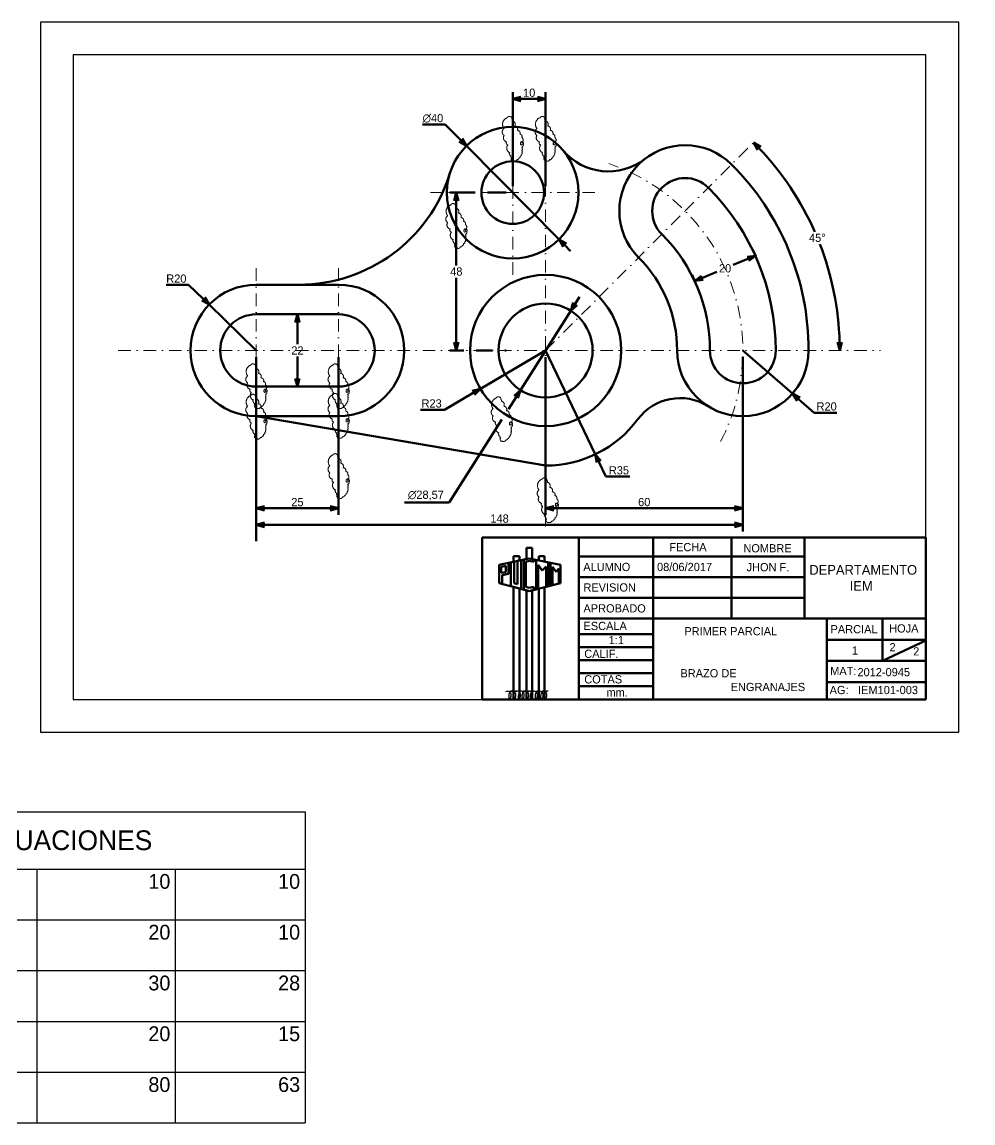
# Model space of a CAD drawing. Header units: millimetres. Extents: x 529 to 1087, y -80 to 313.
# Drawn here: x 797.3 to 1086.5, y -80.3 to 254.5 of the extents above; entities that cross this region are included whole.
import ezdxf

# ---------------------------------------------------------------- set-up
doc = ezdxf.new("R2010")
doc.units = ezdxf.units.MM
doc.header["$LTSCALE"] = 0.6
doc.linetypes.add('DASHDOT2', pattern=[12.7, 6.35, -3.175, 0, -3.175])
doc.linetypes.add('PHANTOM2', pattern=[31.75, 15.875, -3.175, 3.175, -3.175, 3.175, -3.175])
for name, color, linetype, lineweight in [('continua', 7, 'Continuous', 50), ('Eje', 3, 'DASHDOT2', 18), ('Fantasma', 5, 'PHANTOM2', 9), ('Perfil visible', 7, 'Continuous', 50)]:
    doc.layers.add(name, color=color, linetype=linetype, lineweight=lineweight)
doc.dimstyles.new('ISO-25', dxfattribs={"dimtxt": 2.5, "dimasz": 2.5, "dimexe": 2, "dimexo": 2, "dimtad": 1, "dimtih": 1, "dimtoh": 1, "dimtxsty": 'Standard', "dimblk": 'OPEN30', "dimcen": 2.5, "dimclrd": 256, "dimclre": 256, "dimclrt": 256, "dimadec": 0, "dimazin": 0, "dimtfac": 1, "dimtmove": 0, "dimatfit": 3, "dimldrblk": 'OPEN30', "dimfxl": 1, "dimlwd": -1, "dimlwe": -1, "dimarcsym": 0})

# ---------------------------------------------------------------- blocks, each defined once
blk = doc.blocks.new('_Open30')
at = {"color": 0, "linetype": 'ByBlock', "lineweight": -2}
for p, q in [((-1, 0.27), (0, 0)), ((0, 0), (-1, -0.27)), ((0, 0), (-1, 0))]:
    blk.add_line(p, q, dxfattribs=at)
blk = doc.blocks.new('*D16')
at = {"layer": 'Defpoints', "color": 0, "transparency": 16777216}
for p in [(1020.17, 218.3), (998.96, 197.09), (1042.94, 177.81), (826.53, 154.66), (1086.53, 154.66)]:
    blk.add_point(p, dxfattribs=at)
at = {"layer": 'Perfil visible', "transparency": 16777216}
for start, end in [(23.8061, 43.3987), (1.6013, 21.2061)]:
    blk.add_arc((956.53, 154.66), 89.46, start, end, dxfattribs=at)
at = {"layer": 'Perfil visible', "transparency": 16777216, "xscale": 2.5, "yscale": 2.5, "zscale": 2.5}
for p, rotation in [((1019.79, 217.91), 134.199366785414), ((1045.99, 154.66), 270.8006332145858)]:
    blk.add_blockref('_Open30', p, dxfattribs=dict(at, rotation=rotation))
at = {"layer": 'Perfil visible', "transparency": 16777216, "insert": (1039.18, 188.89), "char_height": 2.5, "attachment_point": 5}
blk.add_mtext('45°', dxfattribs=at)
blk = doc.blocks.new('*D21')
at = {"layer": 'Defpoints', "color": 0, "transparency": 16777216}
for p in [(946.53, 202.66), (929.37, 154.66), (946.53, 154.66)]:
    blk.add_point(p, dxfattribs=at)
at = {"layer": 'Perfil visible', "transparency": 16777216}
for p, q in [((935.13, 202.66), (927.37, 202.66)), ((944.53, 202.66), (938.88, 202.66)), ((929.37, 200.16), (929.37, 180.53)), ((929.37, 157.16), (929.37, 176.78)), ((931.65, 154.66), (927.37, 154.66)), ((940.37, 154.66), (935.4, 154.66)), ((944.53, 154.66), (944.12, 154.66))]:
    blk.add_line(p, q, dxfattribs=at)
at = {"layer": 'Perfil visible', "transparency": 16777216, "xscale": 2.5, "yscale": 2.5, "zscale": 2.5}
for p, rotation in [((929.37, 202.66), 90), ((929.37, 154.66), 270)]:
    blk.add_blockref('_Open30', p, dxfattribs=dict(at, rotation=rotation))
at = {"layer": 'Perfil visible', "transparency": 16777216, "insert": (929.37, 178.66), "char_height": 2.5, "attachment_point": 5}
blk.add_mtext('48', dxfattribs=at)
blk = doc.blocks.new('*D22')
at = {"layer": 'Defpoints', "color": 0, "transparency": 16777216}
for p in [(854.17, 168.59), (868.53, 154.66)]:
    blk.add_point(p, dxfattribs=at)
at = {"layer": 'Perfil visible', "transparency": 16777216}
for p, q in [((841.07, 174.63), (847.95, 174.63)), ((847.95, 174.63), (852.38, 170.33)), ((868.53, 154.66), (854.17, 168.59))]:
    blk.add_line(p, q, dxfattribs=at)
at = {"layer": 'Perfil visible', "transparency": 16777216, "xscale": 2.5, "yscale": 2.5, "zscale": 2.5, "rotation": 315.8696358623538}
blk.add_blockref('_Open30', (854.17, 168.59), dxfattribs=at)
at = {"layer": 'Perfil visible', "transparency": 16777216, "insert": (844.2, 176.5), "char_height": 2.5, "attachment_point": 5}
blk.add_mtext('R20', dxfattribs=at)
blk = doc.blocks.new('*D23')
at = {"layer": 'Defpoints', "color": 0, "transparency": 16777216}
for p in [(881.03, 165.66), (881.03, 143.66), (881.03, 143.66)]:
    blk.add_point(p, dxfattribs=at)
at = {"layer": 'Perfil visible', "transparency": 16777216}
for p, q in [((881.03, 163.16), (881.03, 156.53)), ((881.03, 146.16), (881.03, 152.78))]:
    blk.add_line(p, q, dxfattribs=at)
at = {"layer": 'Perfil visible', "transparency": 16777216, "xscale": 2.5, "yscale": 2.5, "zscale": 2.5}
for p, rotation in [((881.03, 165.66), 90), ((881.03, 143.66), 270)]:
    blk.add_blockref('_Open30', p, dxfattribs=dict(at, rotation=rotation))
at = {"layer": 'Perfil visible', "transparency": 16777216, "insert": (881.03, 154.66), "char_height": 2.5, "attachment_point": 5}
blk.add_mtext('22', dxfattribs=at)
blk = doc.blocks.new('*D27')
at = {"layer": 'Defpoints', "color": 0, "transparency": 16777216}
for p in [(956.53, 154.66), (1016.53, 154.66), (1016.53, 106.66)]:
    blk.add_point(p, dxfattribs=at)
at = {"layer": 'Perfil visible', "transparency": 16777216}
for p, q in [((956.53, 152.66), (956.53, 104.66)), ((1016.53, 152.66), (1016.53, 104.66)), ((959.03, 106.66), (1014.03, 106.66))]:
    blk.add_line(p, q, dxfattribs=at)
at = {"layer": 'Perfil visible', "transparency": 16777216, "xscale": 2.5, "yscale": 2.5, "zscale": 2.5, "rotation": 180}
blk.add_blockref('_Open30', (956.53, 106.66), dxfattribs=at)
at = {"layer": 'Perfil visible', "transparency": 16777216, "xscale": 2.5, "yscale": 2.5, "zscale": 2.5}
blk.add_blockref('_Open30', (1016.53, 106.66), dxfattribs=at)
at = {"layer": 'Perfil visible', "transparency": 16777216, "insert": (986.53, 108.53), "char_height": 2.5, "attachment_point": 5}
blk.add_mtext('60', dxfattribs=at)
blk = doc.blocks.new('*D28')
at = {"layer": 'Defpoints', "color": 0, "transparency": 16777216}
for p in [(868.53, 154.66), (893.53, 154.66), (893.53, 106.66)]:
    blk.add_point(p, dxfattribs=at)
at = {"layer": 'Perfil visible', "transparency": 16777216}
for p, q in [((868.53, 152.66), (868.53, 104.66)), ((893.53, 152.66), (893.53, 104.66)), ((871.03, 106.66), (891.03, 106.66))]:
    blk.add_line(p, q, dxfattribs=at)
at = {"layer": 'Perfil visible', "transparency": 16777216, "xscale": 2.5, "yscale": 2.5, "zscale": 2.5, "rotation": 180}
blk.add_blockref('_Open30', (868.53, 106.66), dxfattribs=at)
at = {"layer": 'Perfil visible', "transparency": 16777216, "xscale": 2.5, "yscale": 2.5, "zscale": 2.5}
blk.add_blockref('_Open30', (893.53, 106.66), dxfattribs=at)
at = {"layer": 'Perfil visible', "transparency": 16777216, "insert": (881.03, 108.53), "char_height": 2.5, "attachment_point": 5}
blk.add_mtext('25', dxfattribs=at)
blk = doc.blocks.new('*D29')
at = {"layer": 'Defpoints', "color": 0, "transparency": 16777216}
for p in [(868.53, 154.66), (1016.53, 154.66), (1016.53, 101.64)]:
    blk.add_point(p, dxfattribs=at)
at = {"layer": 'Perfil visible', "transparency": 16777216}
for p, q in [((868.53, 152.66), (868.53, 99.64)), ((1016.53, 152.66), (1016.53, 146.53)), ((1016.53, 142.78), (1016.53, 136.53)), ((1016.53, 132.78), (1016.53, 99.64)), ((871.03, 101.64), (1014.03, 101.64))]:
    blk.add_line(p, q, dxfattribs=at)
at = {"layer": 'Perfil visible', "transparency": 16777216, "xscale": 2.5, "yscale": 2.5, "zscale": 2.5, "rotation": 180}
blk.add_blockref('_Open30', (868.53, 101.64), dxfattribs=at)
at = {"layer": 'Perfil visible', "transparency": 16777216, "xscale": 2.5, "yscale": 2.5, "zscale": 2.5}
blk.add_blockref('_Open30', (1016.53, 101.64), dxfattribs=at)
at = {"layer": 'Perfil visible', "transparency": 16777216, "insert": (942.53, 103.52), "char_height": 2.5, "attachment_point": 5}
blk.add_mtext('148', dxfattribs=at)
blk = doc.blocks.new('*D30')
at = {"layer": 'Defpoints', "color": 0, "transparency": 16777216}
for p in [(964.19, 166.72), (948.87, 142.6)]:
    blk.add_point(p, dxfattribs=at)
at = {"layer": 'Perfil visible', "transparency": 16777216}
for p, q in [((965.53, 168.83), (966.87, 170.94)), ((964.19, 166.72), (948.87, 142.6)), ((945.2, 136.83), (947.53, 140.49)), ((927.18, 108.46), (943.19, 133.66)), ((913.64, 108.46), (927.18, 108.46))]:
    blk.add_line(p, q, dxfattribs=at)
at = {"layer": 'Perfil visible', "transparency": 16777216, "xscale": 2.5, "yscale": 2.5, "zscale": 2.5}
for p, rotation in [((964.19, 166.72), 237.5753934272499), ((948.87, 142.6), 57.57539342724995)]:
    blk.add_blockref('_Open30', p, dxfattribs=dict(at, rotation=rotation))
at = {"layer": 'Perfil visible', "transparency": 16777216, "insert": (920.1, 110.55), "char_height": 2.5, "attachment_point": 5}
blk.add_mtext('∅28,57', dxfattribs=at)
blk = doc.blocks.new('*D31')
at = {"layer": 'Defpoints', "color": 0, "transparency": 16777216}
for p in [(956.53, 154.66), (936.69, 143.03)]:
    blk.add_point(p, dxfattribs=at)
at = {"layer": 'Perfil visible', "transparency": 16777216}
for p, q in [((956.53, 154.66), (936.69, 143.03)), ((925.81, 136.65), (934.53, 141.76)), ((918.52, 136.65), (925.81, 136.65))]:
    blk.add_line(p, q, dxfattribs=at)
at = {"layer": 'Perfil visible', "transparency": 16777216, "xscale": 2.5, "yscale": 2.5, "zscale": 2.5, "rotation": 30.37580046226978}
blk.add_blockref('_Open30', (936.69, 143.03), dxfattribs=at)
at = {"layer": 'Perfil visible', "transparency": 16777216, "insert": (921.85, 138.53), "char_height": 2.5, "attachment_point": 5}
blk.add_mtext('R23', dxfattribs=at)
blk = doc.blocks.new('*D32')
at = {"layer": 'Defpoints', "color": 0, "transparency": 16777216}
for p in [(932.45, 216.87), (960.61, 188.45)]:
    blk.add_point(p, dxfattribs=at)
at = {"layer": 'Perfil visible', "transparency": 16777216}
for p, q in [((919.12, 223.39), (925.99, 223.39)), ((925.99, 223.39), (930.69, 218.64)), ((960.61, 188.45), (932.45, 216.87)), ((962.37, 186.68), (964.13, 184.9))]:
    blk.add_line(p, q, dxfattribs=at)
at = {"layer": 'Perfil visible', "transparency": 16777216, "xscale": 2.5, "yscale": 2.5, "zscale": 2.5}
for p, rotation in [((932.45, 216.87), 314.7356222988601), ((960.61, 188.45), 134.73562229886)]:
    blk.add_blockref('_Open30', p, dxfattribs=dict(at, rotation=rotation))
at = {"layer": 'Perfil visible', "transparency": 16777216, "insert": (922.24, 225.26), "char_height": 2.5, "attachment_point": 5}
blk.add_mtext('∅40', dxfattribs=at)
blk = doc.blocks.new('*D33')
at = {"layer": 'Defpoints', "color": 0, "transparency": 16777216}
for p in [(956.53, 154.66), (971.63, 123.09)]:
    blk.add_point(p, dxfattribs=at)
at = {"layer": 'Perfil visible', "transparency": 16777216}
for p, q in [((956.53, 154.66), (971.63, 123.09)), ((974.87, 116.32), (972.71, 120.83)), ((982.16, 116.32), (974.87, 116.32))]:
    blk.add_line(p, q, dxfattribs=at)
at = {"layer": 'Perfil visible', "transparency": 16777216, "xscale": 2.5, "yscale": 2.5, "zscale": 2.5, "rotation": 115.5637075636942}
blk.add_blockref('_Open30', (971.63, 123.09), dxfattribs=at)
at = {"layer": 'Perfil visible', "transparency": 16777216, "insert": (978.83, 118.19), "char_height": 2.5, "attachment_point": 5}
blk.add_mtext('R35', dxfattribs=at)
blk = doc.blocks.new('*D34')
at = {"layer": 'Defpoints', "color": 0, "transparency": 16777216}
for p in [(1020.37, 183.45), (1021.2, 181.45), (1002.72, 173.79)]:
    blk.add_point(p, dxfattribs=at)
at = {"layer": 'Perfil visible', "transparency": 16777216}
for p, q in [((1020.44, 183.29), (1019.61, 185.29)), ((1018.06, 182.49), (1013.63, 180.66)), ((1001.96, 175.64), (1001.13, 177.64)), ((1004.21, 176.75), (1008.63, 178.58))]:
    blk.add_line(p, q, dxfattribs=at)
at = {"layer": 'Perfil visible', "transparency": 16777216, "xscale": 2.5, "yscale": 2.5, "zscale": 2.5}
for p, rotation in [((1020.37, 183.45), 22.50000000000077), ((1001.9, 175.79), 202.5000000000008)]:
    blk.add_blockref('_Open30', p, dxfattribs=dict(at, rotation=rotation))
at = {"layer": 'Perfil visible', "transparency": 16777216, "insert": (1011.13, 179.62), "char_height": 2.5, "attachment_point": 5}
blk.add_mtext('20', dxfattribs=at)
blk = doc.blocks.new('*D35')
at = {"layer": 'Defpoints', "color": 0, "transparency": 16777216}
for p in [(1016.53, 154.66), (1031.61, 141.52)]:
    blk.add_point(p, dxfattribs=at)
at = {"layer": 'Perfil visible', "transparency": 16777216}
for p, q in [((1016.53, 154.66), (1031.61, 141.52)), ((1038.26, 135.73), (1033.5, 139.88)), ((1045.14, 135.73), (1038.26, 135.73))]:
    blk.add_line(p, q, dxfattribs=at)
at = {"layer": 'Perfil visible', "transparency": 16777216, "xscale": 2.5, "yscale": 2.5, "zscale": 2.5, "rotation": 138.9479830624558}
blk.add_blockref('_Open30', (1031.61, 141.52), dxfattribs=at)
at = {"layer": 'Perfil visible', "transparency": 16777216, "insert": (1042.01, 137.61), "char_height": 2.5, "attachment_point": 5}
blk.add_mtext('R20', dxfattribs=at)
blk = doc.blocks.new('*D36')
at = {"layer": 'Defpoints', "color": 0, "transparency": 16777216}
for p in [(956.53, 231.16), (946.53, 202.66), (956.53, 202.66)]:
    blk.add_point(p, dxfattribs=at)
at = {"layer": 'Perfil visible', "transparency": 16777216}
for p, q in [((946.53, 204.66), (946.53, 233.16)), ((949.03, 231.16), (954.03, 231.16)), ((956.53, 204.66), (956.53, 233.16))]:
    blk.add_line(p, q, dxfattribs=at)
at = {"layer": 'Perfil visible', "transparency": 16777216, "xscale": 2.5, "yscale": 2.5, "zscale": 2.5, "rotation": 180}
blk.add_blockref('_Open30', (946.53, 231.16), dxfattribs=at)
at = {"layer": 'Perfil visible', "transparency": 16777216, "xscale": 2.5, "yscale": 2.5, "zscale": 2.5}
blk.add_blockref('_Open30', (956.53, 231.16), dxfattribs=at)
at = {"layer": 'Perfil visible', "transparency": 16777216, "insert": (951.53, 233.03), "char_height": 2.5, "attachment_point": 5}
blk.add_mtext('10', dxfattribs=at)
blk = doc.blocks.new('*T39')
at = {"color": 0, "linetype": 'ByBlock', "lineweight": -2, "transparency": 16777216}
for p, q in [((0, 0), (155.35, 0)), ((0, 0), (0, -94.66)), ((155.35, 0), (155.35, -94.66)), ((0, -17.44), (155.35, -17.44)), ((73.81, -17.44), (73.81, -94.66)), ((115.88, -17.44), (115.88, -94.66)), ((0, -32.89), (155.35, -32.89)), ((0, -48.33), (155.35, -48.33)), ((0, -63.77), (155.35, -63.77)), ((0, -79.22), (155.35, -79.22)), ((0, -94.66), (155.35, -94.66))]:
    blk.add_line(p, q, dxfattribs=at)
at = {"color": 0, "transparency": 16777216}
for s, insert, char_height, width, attachment_point in [('EVALUACIONES', (77.67, -8.72), 6, 152.3462, 5), ('10', (114.38, -18.94), 4.5, 39.0637, 3), ('10', (153.85, -18.94), 4.5, 36.4687, 3), ('RECUADRO', (36.91, -25.16), 4.5, 70.8137, 5), ('ACOTACION', (36.91, -34.39), 4.5, 70.8137, 2), ('20', (114.38, -34.39), 4.5, 39.0637, 3), ('10', (153.85, -34.39), 4.5, 36.4687, 3), ('RALIZACION', (36.91, -49.83), 4.5, 70.8137, 2), ('30', (114.38, -49.83), 4.5, 39.0637, 3), ('28', (153.85, -49.83), 4.5, 36.4687, 3), ('CAPAS (LINEAS)', (36.91, -65.27), 4.5, 70.8137, 2), ('20', (114.38, -65.27), 4.5, 39.0637, 3), ('15', (153.85, -65.27), 4.5, 36.4687, 3), ('TOTAL', (36.91, -80.72), 4.5, 70.8137, 2), ('80', (114.38, -80.72), 4.5, 39.0637, 3), ('63', (153.85, -80.72), 4.5, 36.4687, 3)]:
    blk.add_mtext(s, dxfattribs=dict(at, insert=insert, char_height=char_height, width=width, attachment_point=attachment_point))

msp = doc.modelspace()

# ---------------------------------------------------------------- linework, layer by layer
for points in [[(802.83, 254.542), (802.83, 38.542), (1082.23, 38.542), (1082.23, 254.542)], [(812.83, 244.542), (812.83, 48.542), (1072.23, 48.542), (1072.23, 244.542)]]:
    msp.add_lwpolyline(points, close=True)
for points in [[(944.468, 50.905), (945.373, 51.065), (945.964, 49.797), (945.555, 48.542)], [(946.501, 50.99), (945.853, 51.047), (945.511, 50.559), (945.334, 48.542)], [(945.897, 50.905), (946.802, 51.065), (947.393, 49.797), (946.984, 48.542)], [(947.929, 50.99), (947.281, 51.047), (946.939, 50.559), (946.763, 48.542)], [(947.363, 50.905), (948.268, 51.065), (948.859, 49.797), (948.45, 48.542)], [(949.396, 50.99), (948.748, 51.047), (948.406, 50.559), (948.229, 48.542)], [(948.451, 50.905), (949.356, 51.065), (949.947, 49.797), (949.538, 48.542)], [(950.484, 50.99), (949.836, 51.047), (949.494, 50.559), (949.317, 48.542)], [(949.827, 50.905), (950.733, 51.065), (951.324, 49.797), (950.914, 48.542)], [(951.86, 50.99), (951.212, 51.047), (950.87, 50.559), (950.694, 48.542)], [(951.026, 50.905), (951.931, 51.065), (952.522, 49.797), (952.113, 48.542)], [(953.058, 50.99), (952.41, 51.047), (952.068, 50.559), (951.892, 48.542)], [(952.476, 50.905), (953.381, 51.065), (953.972, 49.797), (953.563, 48.542)], [(954.509, 50.99), (953.861, 51.047), (953.519, 50.559), (953.342, 48.542)], [(954.181, 50.905), (955.086, 51.065), (955.677, 49.797), (955.267, 48.542)], [(956.213, 50.99), (955.565, 51.047), (955.223, 50.559), (955.047, 48.542)], [(955.307, 50.905), (956.212, 51.065), (956.803, 49.797), (956.394, 48.542)], [(957.339, 50.99), (956.691, 51.047), (956.349, 50.559), (956.173, 48.542)]]:
    msp.add_spline(points, degree=3)
at = {"layer": 'continua'}
for p, q in [((937.234, 48.542), (937.234, 97.776)), ((937.234, 97.776), (1072.23, 97.776)), ((937.234, 97.776), (937.234, 91.821)), ((937.234, 97.776), (966.615, 97.776)), ((937.234, 48.542), (937.234, 97.776)), ((937.234, 97.776), (1072.23, 97.776)), ((937.234, 97.776), (937.234, 91.821)), ((937.234, 97.776), (966.615, 97.776)), ((966.615, 97.776), (966.615, 48.542)), ((966.615, 97.776), (989.247, 97.776)), ((966.615, 97.776), (966.615, 73.159)), ((966.615, 97.776), (966.615, 83.88)), ((966.615, 97.776), (966.615, 48.542)), ((966.615, 97.776), (989.247, 97.776)), ((966.615, 97.776), (966.615, 73.159)), ((966.615, 97.776), (966.615, 83.88)), ((989.247, 97.776), (989.247, 48.542)), ((989.247, 97.776), (1013.07, 97.776)), ((989.247, 97.776), (989.247, 48.542)), ((989.247, 97.776), (1013.07, 97.776)), ((1013.07, 97.776), (1013.07, 73.159)), ((1013.07, 97.776), (1035.305, 97.776)), ((1013.07, 97.776), (1013.07, 73.159)), ((1013.07, 97.776), (1035.305, 97.776)), ((1035.305, 97.776), (1035.305, 73.159)), ((1035.305, 97.776), (1035.305, 73.159)), ((1072.23, 97.776), (1072.23, 48.542)), ((1072.23, 97.776), (1072.23, 48.542)), ((950.694, 91.238), (950.694, 94.6)), ((950.694, 94.6), (952.401, 94.6)), ((950.694, 91.238), (950.694, 94.6)), ((950.694, 94.6), (952.401, 94.6)), ((952.401, 94.6), (952.401, 91.245)), ((952.401, 94.6), (952.401, 91.245)), ((951.547, 91.423), (942.396, 89.438)), ((951.547, 91.423), (942.396, 89.438)), ((945.933, 90.206), (946.971, 90.431)), ((945.933, 90.206), (946.971, 90.431)), ((946.763, 90.386), (946.763, 92.138)), ((946.763, 92.138), (948.629, 92.138)), ((946.763, 90.386), (946.763, 92.138)), ((946.763, 92.138), (948.629, 92.138)), ((946.971, 90.431), (946.971, 83.836)), ((946.971, 90.431), (946.971, 83.836)), ((948.025, 90.659), (949.137, 90.901)), ((948.025, 90.659), (949.137, 90.901)), ((948.025, 83.554), (948.025, 90.659)), ((948.025, 83.554), (948.025, 90.659)), ((948.629, 92.138), (948.629, 90.79)), ((948.629, 92.138), (948.629, 90.79)), ((951.547, 91.423), (949.137, 90.901)), ((951.547, 91.423), (949.137, 90.901)), ((949.137, 90.901), (949.137, 82.125)), ((949.137, 90.901), (949.137, 82.125)), ((950.342, 91.162), (949.868, 91.035)), ((950.342, 91.162), (949.868, 91.035)), ((949.868, 91.035), (949.868, 81.934)), ((949.868, 91.035), (949.868, 81.934)), ((950.546, 90.409), (951.547, 90.678)), ((951.547, 90.678), (950.546, 90.409)), ((950.546, 90.409), (951.547, 90.678)), ((951.547, 90.678), (950.546, 90.409)), ((950.546, 88.144), (950.546, 90.409)), ((950.546, 88.144), (950.546, 90.409)), ((961.057, 89.438), (951.547, 91.423)), ((961.057, 89.438), (951.547, 91.423)), ((951.547, 90.678), (952.908, 90.409)), ((951.547, 90.678), (952.908, 90.409)), ((952.908, 90.409), (952.908, 91.139)), ((952.908, 90.409), (952.908, 91.139)), ((953.623, 90.99), (953.623, 82.017)), ((953.623, 90.99), (953.623, 82.017)), ((954.466, 90.814), (954.466, 92.138)), ((954.466, 92.138), (956.173, 92.138)), ((954.466, 90.814), (954.466, 92.138)), ((954.466, 92.138), (956.173, 92.138)), ((956.173, 92.138), (956.173, 90.458)), ((956.173, 92.138), (956.173, 90.458)), ((966.615, 91.979), (1035.305, 91.979)), ((966.615, 91.979), (1035.305, 91.979)), ((942.396, 83.88), (942.396, 89.438)), ((942.396, 83.88), (942.396, 89.438)), ((944.476, 89.174), (942.99, 88.852)), ((944.476, 89.174), (942.99, 88.852)), ((942.99, 87.01), (942.99, 88.852)), ((942.99, 87.01), (942.99, 88.852)), ((944.476, 87.272), (942.99, 87.01)), ((944.476, 87.272), (942.99, 87.01)), ((944.476, 89.174), (944.476, 87.272)), ((944.476, 89.174), (944.476, 87.272)), ((945.192, 90.045), (945.192, 86.682)), ((945.192, 90.045), (945.192, 86.682)), ((945.192, 86.682), (945.192, 87.398)), ((945.192, 86.682), (945.192, 87.398)), ((945.947, 90.045), (945.933, 90.206)), ((945.933, 90.206), (945.933, 82.959)), ((945.933, 82.983), (945.933, 90.206)), ((945.947, 90.045), (945.933, 90.206)), ((945.933, 90.206), (945.933, 82.959)), ((945.933, 82.983), (945.933, 90.206)), ((950.546, 82.82), (950.546, 88.144)), ((950.546, 82.82), (950.546, 88.144)), ((954.282, 82.182), (954.282, 89.468)), ((954.282, 89.468), (955.507, 87.718)), ((954.282, 82.182), (954.282, 89.468)), ((954.282, 89.468), (955.507, 87.718)), ((955.507, 87.718), (956.688, 89.004)), ((955.507, 87.718), (956.688, 89.004)), ((956.688, 89.004), (956.688, 82.785)), ((956.688, 89.004), (956.688, 82.785)), ((957.345, 82.95), (957.345, 90.213)), ((957.345, 82.95), (957.345, 90.213)), ((958.015, 90.073), (958.015, 83.118)), ((958.015, 90.073), (958.015, 83.118)), ((958.641, 83.274), (958.641, 88.808)), ((958.641, 88.808), (959.694, 87.304)), ((958.641, 83.274), (958.641, 88.808)), ((958.641, 88.808), (959.694, 87.304)), ((959.694, 87.304), (960.554, 88.298)), ((959.694, 87.304), (960.554, 88.298)), ((960.554, 83.754), (960.554, 88.298)), ((960.554, 83.754), (960.554, 88.298)), ((961.057, 83.88), (961.057, 89.438)), ((961.057, 83.88), (961.057, 89.438)), ((951.547, 81.497), (942.396, 83.88)), ((951.547, 81.497), (942.396, 83.88)), ((945.192, 86.682), (943.267, 86.343)), ((945.192, 86.682), (943.267, 86.343)), ((943.267, 86.343), (943.267, 83.653)), ((943.267, 86.343), (943.267, 83.653)), ((946.971, 83.836), (948.025, 83.554)), ((946.971, 83.836), (948.025, 83.554)), ((961.057, 83.88), (951.547, 81.497)), ((961.057, 83.88), (951.547, 81.497)), ((966.615, 85.706), (1035.305, 85.706)), ((966.615, 85.706), (1035.305, 85.706)), ((949.137, 82.125), (945.933, 82.983)), ((949.137, 82.125), (945.933, 82.983)), ((946.763, 48.542), (946.763, 82.743)), ((946.763, 48.542), (946.763, 82.743)), ((948.629, 82.257), (948.629, 48.542)), ((948.629, 82.257), (948.629, 48.542)), ((949.868, 81.934), (951.547, 81.497)), ((949.868, 81.934), (951.547, 81.497)), ((951.547, 82.455), (950.546, 82.82)), ((951.547, 82.455), (950.546, 82.82)), ((950.694, 48.542), (950.694, 81.72)), ((950.694, 48.542), (950.694, 81.72)), ((952.908, 82.82), (951.547, 82.455)), ((952.908, 82.82), (951.547, 82.455)), ((951.547, 81.497), (952.908, 81.862)), ((951.547, 81.497), (952.908, 81.862)), ((952.401, 81.711), (952.401, 48.542)), ((952.401, 81.711), (952.401, 48.542)), ((952.908, 81.862), (952.908, 82.82)), ((952.908, 81.862), (952.908, 82.82)), ((954.466, 48.542), (954.466, 82.228)), ((954.466, 48.542), (954.466, 82.228)), ((956.173, 82.656), (956.173, 48.542)), ((956.173, 82.656), (956.173, 48.542)), ((966.615, 73.159), (966.615, 79.433)), ((966.615, 79.433), (1035.305, 79.433)), ((966.615, 73.159), (966.615, 79.433)), ((966.615, 79.433), (1035.305, 79.433)), ((966.615, 73.159), (1072.23, 73.159)), ((966.615, 73.159), (1072.23, 73.159)), ((1042.054, 48.542), (1042.054, 73.159)), ((1042.054, 73.159), (1042.054, 66.479)), ((1042.054, 48.542), (1042.054, 73.159)), ((1042.054, 73.159), (1042.054, 66.479)), ((1072.23, 73.159), (1058.999, 73.159)), ((1058.999, 73.159), (1058.999, 60.225)), ((1072.23, 73.159), (1058.999, 73.159)), ((1058.999, 73.159), (1058.999, 60.225)), ((1072.23, 73.159), (1062.916, 73.159)), ((1072.23, 73.159), (1062.916, 73.159)), ((989.247, 68.395), (966.615, 68.395)), ((989.247, 68.395), (966.615, 68.395)), ((989.247, 64.424), (966.615, 64.424)), ((989.247, 64.424), (966.615, 64.424)), ((1042.099, 66.692), (1072.23, 66.692)), ((1042.099, 66.692), (1072.23, 66.692)), ((1058.999, 60.225), (1072.23, 66.479)), ((1058.999, 60.225), (1072.23, 66.479)), ((1072.23, 66.692), (1072.23, 60.225)), ((1072.23, 66.692), (1072.23, 60.225)), ((1072.23, 66.479), (1072.23, 59.798)), ((1072.23, 66.479), (1072.23, 59.798)), ((1072.23, 66.477), (1072.23, 59.794)), ((1072.23, 66.477), (1072.23, 59.794)), ((989.247, 60.454), (966.615, 60.454)), ((989.247, 60.454), (966.615, 60.454)), ((1072.23, 60.225), (1042.054, 60.225)), ((1072.23, 60.225), (1042.054, 60.225)), ((1042.054, 59.798), (1042.054, 53.117)), ((1042.054, 59.798), (1042.054, 53.117)), ((989.247, 56.483), (966.615, 56.483)), ((989.247, 56.483), (966.615, 56.483)), ((1041.995, 53.758), (1072.23, 53.758)), ((1041.995, 53.758), (1072.23, 53.758)), ((989.247, 52.513), (966.615, 52.513)), ((989.247, 52.513), (966.615, 52.513)), ((989.247, 48.542), (989.247, 52.513)), ((989.247, 48.542), (989.247, 52.513)), ((937.234, 48.542), (1072.23, 48.542)), ((937.234, 48.542), (946.763, 48.542)), ((937.234, 48.542), (946.763, 48.542)), ((937.234, 48.542), (1072.23, 48.542)), ((937.234, 48.542), (946.763, 48.542)), ((937.234, 48.542), (946.763, 48.542)), ((1072.23, 48.542), (1042.054, 48.542)), ((1072.23, 48.542), (1042.054, 48.542)), ((1072.23, 48.542), (1042.054, 48.542)), ((1072.23, 48.542), (1042.054, 48.542))]:
    msp.add_line(p, q, dxfattribs=at)
at = {"layer": 'Eje'}
for p, q in [((946.53, 177.659), (946.53, 227.659)), ((998.956, 197.086), (1020.17, 218.299)), ((956.53, 101.12), (956.53, 214.659)), ((971.53, 202.659), (921.53, 202.659)), ((956.53, 154.659), (998.956, 197.086)), ((868.53, 179.659), (868.53, 99.659)), ((893.53, 179.659), (893.53, 119.659)), ((826.53, 154.659), (1058.376, 154.659))]:
    msp.add_line(p, q, dxfattribs=at)
msp.add_arc((956.53, 154.659), 60, 332.5519, 71.3273, dxfattribs=at)
at = {"layer": 'Fantasma', "color": 1}
for points in [[(949.109, 217.139, 0.5205671), (949.302, 217.911, 0.5205671), (949.302, 217.911, 0.5205671), (949.302, 219.456, 0.5205671), (949.302, 219.456, 0.5205671), (948.722, 220.421, 0.5205671), (948.722, 220.421, 0.5205671), (947.948, 221.579, 0.5205671), (947.948, 221.579, 0.5205671), (947.174, 222.93, 0.5205671), (947.174, 222.93, 0.5205671), (946.4, 224.474, 0.5205671), (946.4, 224.474, 0.5205671), (946.206, 225.053, 0.5205671), (946.206, 225.053, 0.5205671), (946.013, 225.633, 0.5205671), (946.013, 225.633, 0.5205671), (944.852, 225.44, 0.5205671), (944.852, 225.44, 0.5205671), (943.884, 222.158, 0.5205671), (943.884, 222.158, 0.5205671), (943.884, 220.035, 0.5205671), (943.884, 220.035, 0.5205671), (944.658, 218.104, 0.5205671), (944.658, 218.104, 0.5205671), (945.045, 217.139, 0.5205671), (945.045, 217.139, 0.5205671), (945.626, 214.823, 0.5205671), (945.626, 214.823, 0.5205671), (945.626, 214.244, 0.5205671), (945.626, 214.244, 0.5205671), (946.013, 213.858, 0.5205671), (946.013, 213.858, 0.5205671), (946.206, 213.279, 0.5205671), (946.206, 213.279, 0.5205671), (946.206, 212.506, 0.5205671), (946.206, 212.506, 0.5205671), (946.787, 212.313, 0.5205671), (946.787, 212.313, 0.5205671), (947.754, 212.699, 0.5205671), (947.754, 212.699, 0.5205671), (948.335, 213.086, 0.5205671), (948.335, 213.086, 0.5205671), (948.722, 213.665, 0.5205671), (948.722, 213.665, 0.5205671), (949.109, 214.244, 0.5205671), (949.109, 214.244, 0.5205671), (949.302, 214.823, 0.5205671), (949.302, 214.823, 0.5205671), (949.302, 215.402, 0.5205671), (949.302, 215.402, 0.5205671), (949.302, 215.981, 0.5205671), (949.302, 215.981, 0.5205671), (949.302, 216.56, 0.5205671), (949.302, 216.56, 0.5205671), (949.69, 217.332, 0.5205671), (949.69, 217.332, 0.5205671), (949.69, 217.911, 0.5205671), (949.69, 217.911, 0.5205671), (949.117, 218.107, 0.5205671), (949.117, 218.107, 0.5205671), (948.908, 217.63, 0.5205671), (948.908, 217.63, 0.5205671)], [(959.109, 217.139, 0.5205671), (959.302, 217.911, 0.5205671), (959.302, 217.911, 0.5205671), (959.302, 219.456, 0.5205671), (959.302, 219.456, 0.5205671), (958.722, 220.421, 0.5205671), (958.722, 220.421, 0.5205671), (957.948, 221.579, 0.5205671), (957.948, 221.579, 0.5205671), (957.174, 222.93, 0.5205671), (957.174, 222.93, 0.5205671), (956.4, 224.474, 0.5205671), (956.4, 224.474, 0.5205671), (956.206, 225.053, 0.5205671), (956.206, 225.053, 0.5205671), (956.013, 225.633, 0.5205671), (956.013, 225.633, 0.5205671), (954.852, 225.44, 0.5205671), (954.852, 225.44, 0.5205671), (953.884, 222.158, 0.5205671), (953.884, 222.158, 0.5205671), (953.884, 220.035, 0.5205671), (953.884, 220.035, 0.5205671), (954.658, 218.104, 0.5205671), (954.658, 218.104, 0.5205671), (955.045, 217.139, 0.5205671), (955.045, 217.139, 0.5205671), (955.626, 214.823, 0.5205671), (955.626, 214.823, 0.5205671), (955.626, 214.244, 0.5205671), (955.626, 214.244, 0.5205671), (956.013, 213.858, 0.5205671), (956.013, 213.858, 0.5205671), (956.206, 213.279, 0.5205671), (956.206, 213.279, 0.5205671), (956.206, 212.506, 0.5205671), (956.206, 212.506, 0.5205671), (956.787, 212.313, 0.5205671), (956.787, 212.313, 0.5205671), (957.754, 212.699, 0.5205671), (957.754, 212.699, 0.5205671), (958.335, 213.086, 0.5205671), (958.335, 213.086, 0.5205671), (958.722, 213.665, 0.5205671), (958.722, 213.665, 0.5205671), (959.109, 214.244, 0.5205671), (959.109, 214.244, 0.5205671), (959.302, 214.823, 0.5205671), (959.302, 214.823, 0.5205671), (959.302, 215.402, 0.5205671), (959.302, 215.402, 0.5205671), (959.302, 215.981, 0.5205671), (959.302, 215.981, 0.5205671), (959.302, 216.56, 0.5205671), (959.302, 216.56, 0.5205671), (959.69, 217.332, 0.5205671), (959.69, 217.332, 0.5205671), (959.69, 217.911, 0.5205671), (959.69, 217.911, 0.5205671), (959.117, 218.107, 0.5205671), (959.117, 218.107, 0.5205671), (958.908, 217.63, 0.5205671), (958.908, 217.63, 0.5205671)], [(931.948, 190.621, 0.5205671), (932.141, 191.393, 0.5205671), (932.141, 191.393, 0.5205671), (932.141, 192.937, 0.5205671), (932.141, 192.937, 0.5205671), (931.561, 193.902, 0.5205671), (931.561, 193.902, 0.5205671), (930.786, 195.06, 0.5205671), (930.786, 195.06, 0.5205671), (930.012, 196.412, 0.5205671), (930.012, 196.412, 0.5205671), (929.238, 197.956, 0.5205671), (929.238, 197.956, 0.5205671), (929.045, 198.535, 0.5205671), (929.045, 198.535, 0.5205671), (928.851, 199.114, 0.5205671), (928.851, 199.114, 0.5205671), (927.69, 198.921, 0.5205671), (927.69, 198.921, 0.5205671), (926.723, 195.64, 0.5205671), (926.723, 195.64, 0.5205671), (926.723, 193.516, 0.5205671), (926.723, 193.516, 0.5205671), (927.497, 191.586, 0.5205671), (927.497, 191.586, 0.5205671), (927.884, 190.621, 0.5205671), (927.884, 190.621, 0.5205671), (928.464, 188.304, 0.5205671), (928.464, 188.304, 0.5205671), (928.464, 187.725, 0.5205671), (928.464, 187.725, 0.5205671), (928.851, 187.339, 0.5205671), (928.851, 187.339, 0.5205671), (929.045, 186.76, 0.5205671), (929.045, 186.76, 0.5205671), (929.045, 185.988, 0.5205671), (929.045, 185.988, 0.5205671), (929.625, 185.795, 0.5205671), (929.625, 185.795, 0.5205671), (930.593, 186.181, 0.5205671), (930.593, 186.181, 0.5205671), (931.173, 186.567, 0.5205671), (931.173, 186.567, 0.5205671), (931.561, 187.146, 0.5205671), (931.561, 187.146, 0.5205671), (931.948, 187.725, 0.5205671), (931.948, 187.725, 0.5205671), (932.141, 188.304, 0.5205671), (932.141, 188.304, 0.5205671), (932.141, 188.883, 0.5205671), (932.141, 188.883, 0.5205671), (932.141, 189.463, 0.5205671), (932.141, 189.463, 0.5205671), (932.141, 190.042, 0.5205671), (932.141, 190.042, 0.5205671), (932.528, 190.814, 0.5205671), (932.528, 190.814, 0.5205671), (932.528, 191.393, 0.5205671), (932.528, 191.393, 0.5205671), (931.955, 191.588, 0.5205671), (931.955, 191.588, 0.5205671), (931.746, 191.112, 0.5205671), (931.746, 191.112, 0.5205671)], [(871.109, 141.891, 0.5205671), (871.302, 142.663, 0.5205671), (871.302, 142.663, 0.5205671), (871.302, 144.208, 0.5205671), (871.302, 144.208, 0.5205671), (870.722, 145.173, 0.5205671), (870.722, 145.173, 0.5205671), (869.948, 146.331, 0.5205671), (869.948, 146.331, 0.5205671), (869.174, 147.682, 0.5205671), (869.174, 147.682, 0.5205671), (868.4, 149.227, 0.5205671), (868.4, 149.227, 0.5205671), (868.206, 149.806, 0.5205671), (868.206, 149.806, 0.5205671), (868.013, 150.385, 0.5205671), (868.013, 150.385, 0.5205671), (866.852, 150.192, 0.5205671), (866.852, 150.192, 0.5205671), (865.884, 146.91, 0.5205671), (865.884, 146.91, 0.5205671), (865.884, 144.787, 0.5205671), (865.884, 144.787, 0.5205671), (866.658, 142.856, 0.5205671), (866.658, 142.856, 0.5205671), (867.045, 141.891, 0.5205671), (867.045, 141.891, 0.5205671), (867.626, 139.575, 0.5205671), (867.626, 139.575, 0.5205671), (867.626, 138.996, 0.5205671), (867.626, 138.996, 0.5205671), (868.013, 138.61, 0.5205671), (868.013, 138.61, 0.5205671), (868.206, 138.031, 0.5205671), (868.206, 138.031, 0.5205671), (868.206, 137.259, 0.5205671), (868.206, 137.259, 0.5205671), (868.787, 137.066, 0.5205671), (868.787, 137.066, 0.5205671), (869.754, 137.452, 0.5205671), (869.754, 137.452, 0.5205671), (870.335, 137.838, 0.5205671), (870.335, 137.838, 0.5205671), (870.722, 138.417, 0.5205671), (870.722, 138.417, 0.5205671), (871.109, 138.996, 0.5205671), (871.109, 138.996, 0.5205671), (871.302, 139.575, 0.5205671), (871.302, 139.575, 0.5205671), (871.302, 140.154, 0.5205671), (871.302, 140.154, 0.5205671), (871.302, 140.733, 0.5205671), (871.302, 140.733, 0.5205671), (871.302, 141.312, 0.5205671), (871.302, 141.312, 0.5205671), (871.69, 142.084, 0.5205671), (871.69, 142.084, 0.5205671), (871.69, 142.663, 0.5205671), (871.69, 142.663, 0.5205671), (871.117, 142.859, 0.5205671), (871.117, 142.859, 0.5205671), (870.908, 142.382, 0.5205671), (870.908, 142.382, 0.5205671)], [(896.109, 141.891, 0.5205671), (896.302, 142.663, 0.5205671), (896.302, 142.663, 0.5205671), (896.302, 144.208, 0.5205671), (896.302, 144.208, 0.5205671), (895.722, 145.173, 0.5205671), (895.722, 145.173, 0.5205671), (894.948, 146.331, 0.5205671), (894.948, 146.331, 0.5205671), (894.174, 147.682, 0.5205671), (894.174, 147.682, 0.5205671), (893.4, 149.227, 0.5205671), (893.4, 149.227, 0.5205671), (893.206, 149.806, 0.5205671), (893.206, 149.806, 0.5205671), (893.013, 150.385, 0.5205671), (893.013, 150.385, 0.5205671), (891.852, 150.192, 0.5205671), (891.852, 150.192, 0.5205671), (890.884, 146.91, 0.5205671), (890.884, 146.91, 0.5205671), (890.884, 144.787, 0.5205671), (890.884, 144.787, 0.5205671), (891.658, 142.856, 0.5205671), (891.658, 142.856, 0.5205671), (892.045, 141.891, 0.5205671), (892.045, 141.891, 0.5205671), (892.626, 139.575, 0.5205671), (892.626, 139.575, 0.5205671), (892.626, 138.996, 0.5205671), (892.626, 138.996, 0.5205671), (893.013, 138.61, 0.5205671), (893.013, 138.61, 0.5205671), (893.206, 138.031, 0.5205671), (893.206, 138.031, 0.5205671), (893.206, 137.259, 0.5205671), (893.206, 137.259, 0.5205671), (893.787, 137.066, 0.5205671), (893.787, 137.066, 0.5205671), (894.754, 137.452, 0.5205671), (894.754, 137.452, 0.5205671), (895.335, 137.838, 0.5205671), (895.335, 137.838, 0.5205671), (895.722, 138.417, 0.5205671), (895.722, 138.417, 0.5205671), (896.109, 138.996, 0.5205671), (896.109, 138.996, 0.5205671), (896.302, 139.575, 0.5205671), (896.302, 139.575, 0.5205671), (896.302, 140.154, 0.5205671), (896.302, 140.154, 0.5205671), (896.302, 140.733, 0.5205671), (896.302, 140.733, 0.5205671), (896.302, 141.312, 0.5205671), (896.302, 141.312, 0.5205671), (896.69, 142.084, 0.5205671), (896.69, 142.084, 0.5205671), (896.69, 142.663, 0.5205671), (896.69, 142.663, 0.5205671), (896.117, 142.859, 0.5205671), (896.117, 142.859, 0.5205671), (895.908, 142.382, 0.5205671), (895.908, 142.382, 0.5205671)], [(871.109, 132.63, 0.5205671), (871.302, 133.402, 0.5205671), (871.302, 133.402, 0.5205671), (871.302, 134.946, 0.5205671), (871.302, 134.946, 0.5205671), (870.722, 135.911, 0.5205671), (870.722, 135.911, 0.5205671), (869.948, 137.07, 0.5205671), (869.948, 137.07, 0.5205671), (869.174, 138.421, 0.5205671), (869.174, 138.421, 0.5205671), (868.4, 139.965, 0.5205671), (868.4, 139.965, 0.5205671), (868.206, 140.544, 0.5205671), (868.206, 140.544, 0.5205671), (868.013, 141.123, 0.5205671), (868.013, 141.123, 0.5205671), (866.852, 140.93, 0.5205671), (866.852, 140.93, 0.5205671), (865.884, 137.649, 0.5205671), (865.884, 137.649, 0.5205671), (865.884, 135.525, 0.5205671), (865.884, 135.525, 0.5205671), (866.658, 133.595, 0.5205671), (866.658, 133.595, 0.5205671), (867.045, 132.63, 0.5205671), (867.045, 132.63, 0.5205671), (867.626, 130.314, 0.5205671), (867.626, 130.314, 0.5205671), (867.626, 129.734, 0.5205671), (867.626, 129.734, 0.5205671), (868.013, 129.348, 0.5205671), (868.013, 129.348, 0.5205671), (868.206, 128.769, 0.5205671), (868.206, 128.769, 0.5205671), (868.206, 127.997, 0.5205671), (868.206, 127.997, 0.5205671), (868.787, 127.804, 0.5205671), (868.787, 127.804, 0.5205671), (869.754, 128.19, 0.5205671), (869.754, 128.19, 0.5205671), (870.335, 128.576, 0.5205671), (870.335, 128.576, 0.5205671), (870.722, 129.155, 0.5205671), (870.722, 129.155, 0.5205671), (871.109, 129.734, 0.5205671), (871.109, 129.734, 0.5205671), (871.302, 130.314, 0.5205671), (871.302, 130.314, 0.5205671), (871.302, 130.893, 0.5205671), (871.302, 130.893, 0.5205671), (871.302, 131.472, 0.5205671), (871.302, 131.472, 0.5205671), (871.302, 132.051, 0.5205671), (871.302, 132.051, 0.5205671), (871.69, 132.823, 0.5205671), (871.69, 132.823, 0.5205671), (871.69, 133.402, 0.5205671), (871.69, 133.402, 0.5205671), (871.117, 133.597, 0.5205671), (871.117, 133.597, 0.5205671), (870.908, 133.121, 0.5205671), (870.908, 133.121, 0.5205671)], [(896.109, 132.891, 0.5205671), (896.302, 133.663, 0.5205671), (896.302, 133.663, 0.5205671), (896.302, 135.208, 0.5205671), (896.302, 135.208, 0.5205671), (895.722, 136.173, 0.5205671), (895.722, 136.173, 0.5205671), (894.948, 137.331, 0.5205671), (894.948, 137.331, 0.5205671), (894.174, 138.682, 0.5205671), (894.174, 138.682, 0.5205671), (893.4, 140.227, 0.5205671), (893.4, 140.227, 0.5205671), (893.206, 140.806, 0.5205671), (893.206, 140.806, 0.5205671), (893.013, 141.385, 0.5205671), (893.013, 141.385, 0.5205671), (891.852, 141.192, 0.5205671), (891.852, 141.192, 0.5205671), (890.884, 137.91, 0.5205671), (890.884, 137.91, 0.5205671), (890.884, 135.787, 0.5205671), (890.884, 135.787, 0.5205671), (891.658, 133.856, 0.5205671), (891.658, 133.856, 0.5205671), (892.045, 132.891, 0.5205671), (892.045, 132.891, 0.5205671), (892.626, 130.575, 0.5205671), (892.626, 130.575, 0.5205671), (892.626, 129.996, 0.5205671), (892.626, 129.996, 0.5205671), (893.013, 129.61, 0.5205671), (893.013, 129.61, 0.5205671), (893.206, 129.031, 0.5205671), (893.206, 129.031, 0.5205671), (893.206, 128.259, 0.5205671), (893.206, 128.259, 0.5205671), (893.787, 128.066, 0.5205671), (893.787, 128.066, 0.5205671), (894.754, 128.452, 0.5205671), (894.754, 128.452, 0.5205671), (895.335, 128.838, 0.5205671), (895.335, 128.838, 0.5205671), (895.722, 129.417, 0.5205671), (895.722, 129.417, 0.5205671), (896.109, 129.996, 0.5205671), (896.109, 129.996, 0.5205671), (896.302, 130.575, 0.5205671), (896.302, 130.575, 0.5205671), (896.302, 131.154, 0.5205671), (896.302, 131.154, 0.5205671), (896.302, 131.733, 0.5205671), (896.302, 131.733, 0.5205671), (896.302, 132.312, 0.5205671), (896.302, 132.312, 0.5205671), (896.69, 133.084, 0.5205671), (896.69, 133.084, 0.5205671), (896.69, 133.663, 0.5205671), (896.69, 133.663, 0.5205671), (896.117, 133.859, 0.5205671), (896.117, 133.859, 0.5205671), (895.908, 133.382, 0.5205671), (895.908, 133.382, 0.5205671)], [(945.771, 131.894, 0.5205671), (945.965, 132.667, 0.5205671), (945.965, 132.667, 0.5205671), (945.965, 134.211, 0.5205671), (945.965, 134.211, 0.5205671), (945.384, 135.176, 0.5205671), (945.384, 135.176, 0.5205671), (944.61, 136.334, 0.5205671), (944.61, 136.334, 0.5205671), (943.836, 137.685, 0.5205671), (943.836, 137.685, 0.5205671), (943.062, 139.23, 0.5205671), (943.062, 139.23, 0.5205671), (942.868, 139.809, 0.5205671), (942.868, 139.809, 0.5205671), (942.675, 140.388, 0.5205671), (942.675, 140.388, 0.5205671), (941.514, 140.195, 0.5205671), (941.514, 140.195, 0.5205671), (940.546, 136.913, 0.5205671), (940.546, 136.913, 0.5205671), (940.546, 134.79, 0.5205671), (940.546, 134.79, 0.5205671), (941.32, 132.86, 0.5205671), (941.32, 132.86, 0.5205671), (941.707, 131.894, 0.5205671), (941.707, 131.894, 0.5205671), (942.288, 129.578, 0.5205671), (942.288, 129.578, 0.5205671), (942.288, 128.999, 0.5205671), (942.288, 128.999, 0.5205671), (942.675, 128.613, 0.5205671), (942.675, 128.613, 0.5205671), (942.868, 128.034, 0.5205671), (942.868, 128.034, 0.5205671), (942.868, 127.262, 0.5205671), (942.868, 127.262, 0.5205671), (943.449, 127.069, 0.5205671), (943.449, 127.069, 0.5205671), (944.417, 127.455, 0.5205671), (944.417, 127.455, 0.5205671), (944.997, 127.841, 0.5205671), (944.997, 127.841, 0.5205671), (945.384, 128.42, 0.5205671), (945.384, 128.42, 0.5205671), (945.771, 128.999, 0.5205671), (945.771, 128.999, 0.5205671), (945.965, 129.578, 0.5205671), (945.965, 129.578, 0.5205671), (945.965, 130.157, 0.5205671), (945.965, 130.157, 0.5205671), (945.965, 130.736, 0.5205671), (945.965, 130.736, 0.5205671), (945.965, 131.315, 0.5205671), (945.965, 131.315, 0.5205671), (946.352, 132.087, 0.5205671), (946.352, 132.087, 0.5205671), (946.352, 132.667, 0.5205671), (946.352, 132.667, 0.5205671), (945.779, 132.862, 0.5205671), (945.779, 132.862, 0.5205671), (945.57, 132.385, 0.5205671), (945.57, 132.385, 0.5205671)], [(896.109, 114.564, 0.5205671), (896.302, 115.336, 0.5205671), (896.302, 115.336, 0.5205671), (896.302, 116.88, 0.5205671), (896.302, 116.88, 0.5205671), (895.722, 117.845, 0.5205671), (895.722, 117.845, 0.5205671), (894.948, 119.003, 0.5205671), (894.948, 119.003, 0.5205671), (894.174, 120.355, 0.5205671), (894.174, 120.355, 0.5205671), (893.4, 121.899, 0.5205671), (893.4, 121.899, 0.5205671), (893.206, 122.478, 0.5205671), (893.206, 122.478, 0.5205671), (893.013, 123.057, 0.5205671), (893.013, 123.057, 0.5205671), (891.852, 122.864, 0.5205671), (891.852, 122.864, 0.5205671), (890.884, 119.582, 0.5205671), (890.884, 119.582, 0.5205671), (890.884, 117.459, 0.5205671), (890.884, 117.459, 0.5205671), (891.658, 115.529, 0.5205671), (891.658, 115.529, 0.5205671), (892.045, 114.564, 0.5205671), (892.045, 114.564, 0.5205671), (892.626, 112.247, 0.5205671), (892.626, 112.247, 0.5205671), (892.626, 111.668, 0.5205671), (892.626, 111.668, 0.5205671), (893.013, 111.282, 0.5205671), (893.013, 111.282, 0.5205671), (893.206, 110.703, 0.5205671), (893.206, 110.703, 0.5205671), (893.206, 109.931, 0.5205671), (893.206, 109.931, 0.5205671), (893.787, 109.738, 0.5205671), (893.787, 109.738, 0.5205671), (894.754, 110.124, 0.5205671), (894.754, 110.124, 0.5205671), (895.335, 110.51, 0.5205671), (895.335, 110.51, 0.5205671), (895.722, 111.089, 0.5205671), (895.722, 111.089, 0.5205671), (896.109, 111.668, 0.5205671), (896.109, 111.668, 0.5205671), (896.302, 112.247, 0.5205671), (896.302, 112.247, 0.5205671), (896.302, 112.826, 0.5205671), (896.302, 112.826, 0.5205671), (896.302, 113.405, 0.5205671), (896.302, 113.405, 0.5205671), (896.302, 113.985, 0.5205671), (896.302, 113.985, 0.5205671), (896.69, 114.757, 0.5205671), (896.69, 114.757, 0.5205671), (896.69, 115.336, 0.5205671), (896.69, 115.336, 0.5205671), (896.117, 115.531, 0.5205671), (896.117, 115.531, 0.5205671), (895.908, 115.055, 0.5205671), (895.908, 115.055, 0.5205671)], [(959.734, 107.223, 0.5205671), (959.927, 107.995, 0.5205671), (959.927, 107.995, 0.5205671), (959.927, 109.539, 0.5205671), (959.927, 109.539, 0.5205671), (959.347, 110.504, 0.5205671), (959.347, 110.504, 0.5205671), (958.572, 111.662, 0.5205671), (958.572, 111.662, 0.5205671), (957.798, 113.013, 0.5205671), (957.798, 113.013, 0.5205671), (957.024, 114.558, 0.5205671), (957.024, 114.558, 0.5205671), (956.831, 115.137, 0.5205671), (956.831, 115.137, 0.5205671), (956.637, 115.716, 0.5205671), (956.637, 115.716, 0.5205671), (955.476, 115.523, 0.5205671), (955.476, 115.523, 0.5205671), (954.509, 112.241, 0.5205671), (954.509, 112.241, 0.5205671), (954.509, 110.118, 0.5205671), (954.509, 110.118, 0.5205671), (955.283, 108.188, 0.5205671), (955.283, 108.188, 0.5205671), (955.67, 107.223, 0.5205671), (955.67, 107.223, 0.5205671), (956.25, 104.906, 0.5205671), (956.25, 104.906, 0.5205671), (956.25, 104.327, 0.5205671), (956.25, 104.327, 0.5205671), (956.637, 103.941, 0.5205671), (956.637, 103.941, 0.5205671), (956.831, 103.362, 0.5205671), (956.831, 103.362, 0.5205671), (956.831, 102.59, 0.5205671), (956.831, 102.59, 0.5205671), (957.411, 102.397, 0.5205671), (957.411, 102.397, 0.5205671), (958.379, 102.783, 0.5205671), (958.379, 102.783, 0.5205671), (958.96, 103.169, 0.5205671), (958.96, 103.169, 0.5205671), (959.347, 103.748, 0.5205671), (959.347, 103.748, 0.5205671), (959.734, 104.327, 0.5205671), (959.734, 104.327, 0.5205671), (959.927, 104.906, 0.5205671), (959.927, 104.906, 0.5205671), (959.927, 105.485, 0.5205671), (959.927, 105.485, 0.5205671), (959.927, 106.064, 0.5205671), (959.927, 106.064, 0.5205671), (959.927, 106.643, 0.5205671), (959.927, 106.643, 0.5205671), (960.314, 107.416, 0.5205671), (960.314, 107.416, 0.5205671), (960.314, 107.995, 0.5205671), (960.314, 107.995, 0.5205671), (959.741, 108.19, 0.5205671), (959.741, 108.19, 0.5205671), (959.532, 107.713, 0.5205671), (959.532, 107.713, 0.5205671)]]:
    msp.add_lwpolyline(points, format="xyb", close=True, dxfattribs=at)
at = {"layer": 'Perfil visible'}
for p, q in [((868.53, 174.659), (893.53, 174.659)), ((868.53, 165.659), (893.53, 165.659)), ((868.53, 143.659), (893.53, 143.659)), ((868.53, 134.659), (893.53, 134.659)), ((868.53, 134.659), (956.53, 119.659)), ((956.53, 119.659), (956.53, 106.659)), ((868.53, 106.659), (868.53, 96.659))]:
    msp.add_line(p, q, dxfattribs=at)
for centre, radius in [((946.53, 202.659), 20), ((946.53, 202.659), 9.525), ((956.53, 154.659), 23), ((956.53, 154.659), 14.285)]:
    msp.add_circle(centre, radius, dxfattribs=at)
for centre, radius, start, end in [((975.637, 227.089), 18, 220.00713, 307.85592), ((998.956, 197.086), 20, 45, 225), ((956.53, 154.659), 80, 0, 45), ((881.538, 222.659), 48, 270, 342.89536), ((998.956, 197.086), 10, 45, 225), ((956.53, 154.659), 70, 0, 45), ((956.53, 154.659), 50, 0, 45), ((956.53, 154.659), 40, 0, 45), ((868.53, 154.659), 20, 90, 270), ((893.53, 154.659), 20, 270, 90), ((868.53, 154.659), 11, 90, 270), ((893.53, 154.659), 11, 270, 90), ((1016.53, 154.659), 20, 180, 0), ((1016.53, 154.659), 10, 180, 0), ((997.405, 124.16), 16, 57.91005, 143.27076), ((956.53, 154.659), 35, 270, 323.27076)]:
    msp.add_arc(centre, radius, start, end, dxfattribs=at)

# ---------------------------------------------------------------- block references
msp.add_blockref('*T39', (728.004, 14.375))

# ---------------------------------------------------------------- texts
at = {"layer": 'continua'}
for s, height, p in [('FECHA', 2.5008, (994.168, 93.598)), ('NOMBRE', 2.5008, (1016.688, 93.245)), ('ALUMNO', 2.5008, (967.988, 87.562)), ('08/06/2017', 2.5008, (990.429, 87.562)), ('JHON F.', 2.5008, (1017.652, 87.507)), ('DEPARTAMENTO', 2.94215, (1036.746, 86.461)), ('DEPARTAMENTO', 2.94215, (1036.746, 86.461)), ('REVISION', 2.4954, (968.041, 81.339)), ('IEM', 2.9422, (1049.03, 81.558)), ('IEM', 2.9422, (1049.03, 81.558)), ('APROBADO', 2.5008, (968.041, 74.968)), ('ESCALA', 2.5008, (968.041, 69.626)), ('PRIMER PARCIAL', 2.50083, (998.722, 68.017)), ('PARCIAL', 2.5008, (1043.197, 68.624)), ('HOJA', 2.5008, (1061.035, 68.881)), ('1:1', 2.5008, (975.708, 65.337)), ('CALIF.', 2.5008, (968.287, 61.165)), ('1', 2.501, (1049.72, 62.162)), ('2', 2.501, (1061.13, 63.16)), ('2', 2.501, (1068.343, 61.888)), ('BRAZO DE', 2.5008, (997.539, 55.235)), ('MAT:', 2.5008, (1043.091, 55.916)), ('2012-0945', 2.5008, (1051.388, 55.57)), ('COTAS', 2.5008, (968.287, 53.388)), ('ENGRANAJES', 2.5008, (1012.816, 51.06)), ('mm.', 2.5008, (975.037, 49.417)), ('AG:', 2.5008, (1042.922, 50.14)), ('IEM101-003', 2.5008, (1051.58, 50.14))]:
    msp.add_text(s, height=height, dxfattribs=at).set_placement(p)

# ---------------------------------------------------------------- dimensions: what is measured, and where the dimension line sits
at = {"layer": 'Perfil visible'}
for base, p1, p2, picture, middle in [((956.53, 231.155), (946.53, 202.659), (956.53, 202.659), '*D36', (951.53, 233.03)), ((893.53, 106.659), (868.53, 154.659), (893.53, 154.659), '*D28', (881.03, 108.534)), ((1016.53, 106.659), (956.53, 154.659), (1016.53, 154.659), '*D27', (986.53, 108.534))]:
    dim = msp.add_linear_dim(base=base, p1=p1, p2=p2, dimstyle='ISO-25', dxfattribs=at)
    dim.commit()
    dim.dimension.update_dxf_attribs({"geometry": picture, "text_midpoint": middle})
for p1, p2, picture, middle in [((960.607, 188.452), (932.453, 216.867), '*D32', (922.241, 223.389)), ((964.189, 166.717), (948.87, 142.601), '*D30', (920.101, 108.463))]:
    dim = msp.add_diameter_dim_2p(p1=p1, p2=p2, dimstyle='ISO-25', dxfattribs=at)
    dim.commit()
    dim.dimension.update_dxf_attribs({"geometry": picture, "text_midpoint": middle, "dimtype": 163})
dim = msp.add_angular_dim_2l(base=(1042.938, 177.812), line1=((998.956, 197.086), (1020.17, 218.299)), line2=((826.53, 154.659), (1086.53, 154.659)), dimstyle='ISO-25', dxfattribs=at)
dim.commit()
dim.dimension.update_dxf_attribs({"geometry": '*D16', "text_midpoint": (1039.177, 188.893)})
for base, p1, p2, picture, middle in [((929.369, 154.659), (946.53, 202.659), (946.53, 154.659), '*D21', (929.369, 178.659)), ((881.03, 143.659), (881.03, 165.659), (881.03, 143.659), '*D23', (881.03, 154.659))]:
    dim = msp.add_linear_dim(base=base, p1=p1, p2=p2, angle=90, dimstyle='ISO-25', dxfattribs=at)
    dim.commit()
    dim.dimension.update_dxf_attribs({"geometry": picture, "text_midpoint": middle})
dim = msp.add_aligned_dim(p1=(1002.724, 173.793), p2=(1021.201, 181.447), distance=2.164, dimstyle='ISO-25', dxfattribs=at)
dim.commit()
dim.dimension.update_dxf_attribs({"geometry": '*D34', "text_midpoint": (1011.134, 179.62)})
for center, mpoint, picture, middle in [((868.53, 154.659), (854.175, 168.585), '*D22', (844.197, 174.627)), ((956.53, 154.659), (936.687, 143.029), '*D31', (921.85, 136.652)), ((1016.53, 154.659), (1031.612, 141.524), '*D35', (1042.012, 135.733))]:
    dim = msp.add_radius_dim(center=center, mpoint=mpoint, dimstyle='ISO-25', dxfattribs=at)
    dim.commit()
    dim.dimension.update_dxf_attribs({"geometry": picture, "text_midpoint": middle, "dimtype": 164})
dim = msp.add_linear_dim(base=(1016.53, 101.641), p1=(868.53, 154.659), p2=(1016.53, 154.659), dimstyle='ISO-25', dxfattribs=at)
dim.commit()
dim.dimension.update_dxf_attribs({"geometry": '*D29', "text_midpoint": (942.53, 101.641), "dimtype": 160})
dim = msp.add_radius_dim(center=(956.53, 154.659), mpoint=(971.633, 123.086), dimstyle='ISO-25', dxfattribs=at)
dim.commit()
dim.dimension.update_dxf_attribs({"geometry": '*D33', "text_midpoint": (978.828, 118.195)})

doc.saveas('drawing.dxf')
